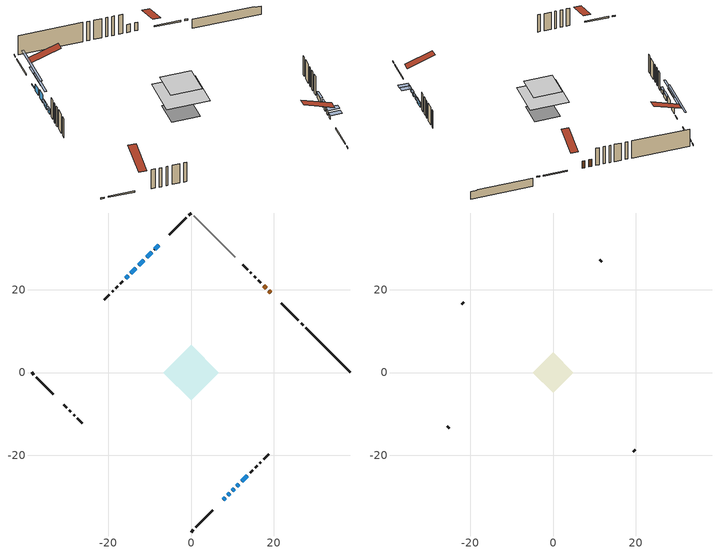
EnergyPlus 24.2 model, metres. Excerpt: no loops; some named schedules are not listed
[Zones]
conditioned space
 floor othersidecoefficients (Floor1 construction): -1.8,0 0,1.8 1.8,0 0,-1.8 z0.44
 floor adiabatic (AdiabaticFloorConstruction): -6.75,0 0,6.75 6.75,0 0,-6.75 z2.88
 floor foundation (Slab1 construction): -4.41,0 0,4.41 4.41,0 0,-4.41 z-1.85
 wall outside (RimJoist1 construction): 0,-38.55 0.49,-38.06 / -38.55,0 -38.06,-0.49 / 0,38.55 -0.49,38.06 / 27.12,11.43 26.63,11.92 z0.44:0.74
 wall outside (RimJoist2 construction): 1.15,-37.4 5.27,-33.29 / -37.4,-1.15 -33.29,-5.27 / -1.15,37.4 -5.27,33.29 / 25.97,12.58 21.85,16.7 z0.44:0.74
 wall outside (AdiabaticWallConstruction 1): 19.27,19.28 18.81,19.75 / 18.15,20.4 17.58,20.98 z0.44:2.47
 wall outside (AdiabaticWallConstruction): 7.85,-30.7 8.25,-30.31 z0.44:1.33; -7.85,30.7 -8.82,29.73 z0.44:0.69; -9.48,29.08 -10.74,27.82 z0.44:2.12; -11.39,27.16 -12.65,25.9 z0.44:2.47; 8.9,-29.65 9.35,-29.2 / 10.01,-28.55 10.46,-28.1 / 11.11,-27.44 11.56,-26.99 / -13.31,25.25 -14.56,23.99 / -15.22,23.34 -15.83,22.72 / 12.22,-26.34 13.66,-24.9 z0.44:1.61
 wall outside (Wall1 construction): 14.31,-24.24 14.93,-23.63 / -30.7,-7.85 -30.09,-8.47 / -16.49,22.07 -17.1,21.45 / 16.92,21.63 16.31,22.25 z0.44:5.32
 wall outside (Wall2 construction): 15.58,-22.97 15.98,-22.57 / -29.43,-9.12 -29.03,-9.52 / -17.76,20.8 -18.16,20.4 / 15.65,22.91 15.25,23.3 z0.44:5.32
 wall outside (Wall3 construction): 16.64,-21.91 16.91,-21.64 / -28.38,-10.18 -28.1,-10.45 / -18.81,19.74 -19.09,19.47 / 14.59,23.96 14.32,24.24 z0.44:5.32
 wall outside (Wall4 construction): 17.57,-20.98 18.77,-19.78 / -27.44,-11.11 -26.24,-12.31 / -19.74,18.81 -20.95,17.61 / 13.66,24.89 12.46,26.1 z0.44:5.32
 wall foundation (FoundationWall1 construction): 27.78,10.77,-1.85 27.78,10.77,0.44 37.48,1.08,0.44 37.48,1.08,0.21 38.55,0,0.21 38.55,0,-1.85
 wall adiabatic (Wall6 construction): 10.69,27.86 0.66,37.9 z0.44:5.32
 window (WindowConstruction 8): 7.85,-30.7 8.24,-30.31 z0.44:1.33
 window (WindowConstruction 9): -7.85,30.7 -8.82,29.73 z0.44:0.69
 window (WindowConstruction): -9.48,29.07 -10.74,27.82 z0.44:2.12
 window (WindowConstruction 1): -11.39,27.16 -12.65,25.9 z0.44:2.47
 window (WindowConstruction 2): 8.9,-29.65 9.35,-29.2 z0.44:1.61
 window (WindowConstruction 3): 10.01,-28.55 10.46,-28.1 z0.44:1.61
 window (WindowConstruction 4): 11.11,-27.44 11.56,-26.99 z0.44:1.61
 window (WindowConstruction 5): -13.31,25.25 -14.56,23.99 z0.44:1.61
 window (WindowConstruction 6): -15.22,23.33 -15.83,22.72 z0.44:1.61
 window (WindowConstruction 7): 12.22,-26.34 13.66,-24.9 z0.44:1.61
 door (Door): 19.27,19.28 18.81,19.75 z0.44:2.47
 door (Door 1): 18.15,20.4 17.58,20.98 z0.44:2.47
 ceiling adiabatic (AdiabaticFloorConstruction): 0,-6.75 6.75,0 0,6.75 -6.75,0 z2.88
attic - vented
 floor to conditioned space (Floor2 construction Reversed): -4.94,0 0,4.94 4.94,0 0,-4.94 z5.32
 wall outside (Wall5 construction): 19.43,-19.12 19.89,-18.67 / -25.58,-12.97 -25.13,-13.42 / -21.6,16.95 -22.06,16.5 / 11.8,26.75 11.35,27.21 z0.44:5.32
 roof outside (Roof1 construction): 7.19,-31.36,5.32 2.38,-26.55,7.59 1.11,-27.81,7.59 5.93,-32.63,5.32; -31.36,-7.19,5.32 -26.55,-2.38,7.59 -27.81,-1.11,7.59 -32.63,-5.93,5.32; -7.19,31.36,5.32 -2.38,26.55,7.59 -1.11,27.81,7.59 -5.93,32.63,5.32; 19.93,18.62,5.32 15.11,13.81,7.59 16.38,12.54,7.59 21.2,17.36,5.32
shading: 8.44,-30.11 7.65,-30.9 9.47,-32.72 10.26,-31.93 z1.61; -12.41,26.14 -4.26,34.3 -4.55,34.59 -12.71,26.43 z5.77; -12.6,25.95 -7.61,30.94 -7.9,31.23 -12.89,26.24 z4.76; -14.52,24.04 -9.53,29.03 -9.82,29.32 -14.81,24.33 z5.11; 9.55,-29 8.7,-29.85 10.52,-31.67 11.37,-30.82 z1.89; 10.6,-27.96 9.86,-28.69 10.16,-28.98 10.89,-28.25 z1.81; 11.7,-26.85 10.97,-27.58 11.26,-27.87 11.99,-27.14 z1.81; -14.7,23.85 -13.16,25.39 -13.45,25.68 -15,24.14 z1.81; -15.97,22.58 -15.08,23.48 -15.37,23.77 -16.26,22.87 z1.81; 13.8,-24.76 12.08,-26.48 12.37,-26.77 14.09,-25.05 z1.81
[Building]
Building 1: Terrain=Suburbs
[Site:Location]
Toronto City Centre_ON: Latitude {deg}=43.63; Longitude {deg}=-79.39; Time Zone {hr}=-5; Elevation {m}=77; Keep Site Location Information=Yes
[Site:GroundTemperature:Shallow]
5.01852, 3.26908, 3.12898, 3.95918, 7.29196, 10.6092, 13.4851, 15.3069, 15.4617, 13.9799, 11.1774, 7.9619
[Site:WaterMainsTemperature]
Calculation Method=Schedule; Temperature Schedule=mains temperature schedule
[Material] Roughness=Rough; Thermal Absorptance=0.9
Name | Thickness {m} | Conductivity {W/m-K} | Density {kg/m3} | Specific Heat {J/kg-K} | Solar Absorptance | Visible Absorptance
asphalt or fiberglass shingles | 0.00635 | 0.162714 | 1121.4 | 1465.45 | 0.4 | 0.4
ceiling loosefill ins | 0.169333 | 0.0480833 | 16.02 | 1046.75 | 0.7 | 0.7
ceiling stud and cavity | 0.1397 | 0.0910875 | 65.682 | 1177.47 | 0.7 | 0.7
concrete 4.0 in. | 0.1016 | 1.803125 | 2242.8 | 837.4 | 0.7 | 0.7
concrete 8.0 in. | 0.2032 | 1.803125 | 2242.8 | 837.4 | 0.7 | 0.7
door material | 0.04445 | 0.053851 | 512.64 | 1214.23 | 0.7 | 0.7
exterior vertical ins | 0.00196271 | 0.029427 | 32.04 | 1214.23 | 0.7 | 0.7
floor covering | 0.0127 | 0.0433444 | 54.468 | 1339.84 | 0.6 | 0.6
floor rigid ins; rim joist rigid ins; wall rigid ins | 0.051816 | 0.029427 | 32.04 | 1214.23 | 0.7 | 0.7
floor rigid ins 1; wall rigid ins 2 | 0.512978 | 0.029427 | 32.04 | 1214.23 | 0.7 | 0.7
floor stud and cavity | 0.1397 | 0.09796 | 92.3553 | 1139.71 | 0.7 | 0.7
floor stud and cavity 1 | 0.1397 | 1.75129 | 37.0049 | 1207.88 | 0.7 | 0.7
furniture material conditioned space 1 | 0.1524 | 0.115458 | 640.8 | 1214.23 | 0.6 | 0.6
gypsum board | 0.0127 | 0.160291 | 801 | 837.4 | 0.6 | 0.6
gypsum board 1 | 0.0127 | 0.160291 | 801 | 837.4 | 0.7 | 0.7
osb sheathing 0.5 in. | 0.0127 | 0.115458 | 512.64 | 1214.23 | 0.7 | 0.7
osb sheathing 0.75 in. | 0.01905 | 0.115458 | 512.64 | 1214.23 | 0.7 | 0.7
osb sheathing 2.0 in. | 0.0508 | 0.115458 | 512.64 | 1214.23 | 0.7 | 0.7
rim joist stud and cavity | 0.0508 | 0.0468664 | 125.044 | 1163.47 | 0.6 | 0.6
rim joist stud and cavity 1 | 0.0508 | 0.035417 | 125.044 | 1163.47 | 0.6 | 0.6
wall rigid ins 1 | 0.051816 | 0.029427 | 32.04 | 1214.23 | 0.4 | 0.4
wall stud and cavity | 0.1397 | 0.186681 | 139.0536 | 1170.24 | 0.7 | 0.7
wall stud and cavity 1 | 0.1397 | 0.483795 | 139.0536 | 1170.24 | 0.7 | 0.7
wall stud and cavity 2 | 0.1397 | 0.721317 | 139.0536 | 1170.24 | 0.7 | 0.7
wall stud and cavity 3 | 0.1397 | 0.175529 | 139.0536 | 1170.24 | 0.7 | 0.7
wall stud and cavity 4 | 0.0889 | 6.1454 | 50.32683 | 1063.81 | 0.6 | 0.6
wall stud and cavity 5 | 0.1397 | 0.145698 | 139.0536 | 1170.24 | 0.7 | 0.7
wall stud and cavity 6 | 0.0889 | 0.380278 | 52.3479 | 1209.89 | 0.7 | 0.7
wall stud and cavity 7 | 0.0889 | 0.391764 | 83.0341 | 1211.67 | 0.7 | 0.7
wood siding | 0.0254 | 0.102417 | 544.68 | 1172.36 | 0.4 | 0.4
wood siding 1 | 0.00254 | 0.102417 | 544.68 | 1172.36 | 0.4 | 0.4
wood siding 2; wood siding 3; wood siding 4 | 0.0254 | 0.102417 | 544.68 | 1172.36 | 0.7 | 0.7
[WindowMaterial:SimpleGlazingSystem]
Name | U-Factor {W/m2-K} | Solar Heat Gain Coefficient
WindowMaterial | 2.941204 | 0.62
WindowMaterial 1 | 2.97754 | 0.59
WindowMaterial 2 | 2.98322 | 0.53
WindowMaterial 3 | 2.96562 | 0.62
WindowMaterial 4 | 2.95597 | 0.6
WindowMaterial 5 | 3.00253 | 0.53
WindowMaterial 6 | 2.91679 | 0.63
WindowMaterial 7 | 2.98776 | 0.6
WindowMaterial 8 | 3.05817 | 0.26
[Construction]
AdiabaticFloorConstruction: floor stud and cavity 1, floor rigid ins 1, osb sheathing 0.75 in., floor covering
AdiabaticWallConstruction: wood siding 3, wall rigid ins 2, wall stud and cavity 6, gypsum board
AdiabaticWallConstruction 1: wood siding 4, wall rigid ins 2, wall stud and cavity 6, gypsum board
Door; Door 1: door material
Floor1 construction: floor stud and cavity, floor rigid ins, osb sheathing 0.75 in., floor covering
Floor2 construction Reversed: gypsum board, ceiling stud and cavity, ceiling loosefill ins
FoundationWall1 construction: concrete 8.0 in., gypsum board 1
furniture construction conditioned space 1: furniture material conditioned space 1
PartitionWallConstruction: gypsum board, wall stud and cavity 7, gypsum board
RimJoist1 construction: wood siding 2, rim joist rigid ins, osb sheathing 2.0 in., rim joist stud and cavity
RimJoist2 construction: wood siding 2, rim joist rigid ins, osb sheathing 2.0 in., rim joist stud and cavity 1
Roof1 construction: asphalt or fiberglass shingles
Slab1 construction: concrete 4.0 in.
Wall1 construction: wood siding, wall rigid ins, osb sheathing 0.5 in., wall stud and cavity, gypsum board
Wall2 construction: wood siding, wall rigid ins, osb sheathing 0.5 in., wall stud and cavity 1, gypsum board
Wall3 construction: wood siding, wall rigid ins, osb sheathing 0.5 in., wall stud and cavity 2, gypsum board
Wall4 construction: wood siding, wall rigid ins, osb sheathing 0.5 in., wall stud and cavity 3, gypsum board
Wall5 construction: wood siding 1, wall stud and cavity 4
Wall6 construction: wall rigid ins 1, osb sheathing 0.5 in., wall stud and cavity 5, gypsum board
WindowConstruction: WindowMaterial
WindowConstruction 1: WindowMaterial 1
WindowConstruction 2; WindowConstruction 3: WindowMaterial 2
WindowConstruction 4: WindowMaterial 3
WindowConstruction 5: WindowMaterial 4
WindowConstruction 6: WindowMaterial 5
WindowConstruction 7: WindowMaterial 6
WindowConstruction 8: WindowMaterial 7
WindowConstruction 9: WindowMaterial 8
[Zone] Multiplier=1; Part of Total Floor Area=Yes
Name | Volume {m3}
attic - vented | 18.0058
conditioned space | 329.9
[Space]
Name | Zone | Volume {m3}
attic - vented 1 | attic - vented | 18.0058
conditioned space 1 | conditioned space | 329.9
[ZoneInfiltration:EffectiveLeakageArea]
infil attic - vented 1: Zone or Space=attic - vented 1; Schedule=Always On Discrete; Effective Air Leakage Area {cm2}=2057.68; Stack Coefficient=0.000496952; Wind Coefficient=1.50618e-05
[ZoneMixing]
whole house fan mix: Zone or Space=attic - vented; Schedule=Always On Continuous; Design Flow Rate Calculation Method=Flow/Zone; Design Flow Rate {m3/s}=0; Source Zone or Space=conditioned space
[SurfaceProperty:OtherSideCoefficients]
other non-freezing space: Combined Convective/Radiative Film Coefficient {W/m2-K}=8.35; Constant Temperature Coefficient=1; External Dry-Bulb Temperature Coefficient=0; Ground Temperature Coefficient=0; Wind Speed Coefficient=0; Zone Air Temperature Coefficient=0; Constant Temperature Schedule=other non-freezing space; Previous Other Side Temperature Coefficient=0
[SurfaceProperty:ExposedFoundationPerimeter]
Slab1: Exposed Perimeter Calculation Method=TotalExposedPerimeter; Total Exposed Perimeter {m}=15.237
[InternalMass] Zone or ZoneList=conditioned space; Space or SpaceList=conditioned space 1
Name | Construction | Surface Area {m2}
furniture mass conditioned space 1 | furniture construction conditioned space 1 | 54.6082
partition wall mass | PartitionWallConstruction | 136.521
[Lights]
interior lighting: Zone or ZoneList or Space or SpaceList=conditioned space 1; Schedule=interior lighting schedule; Design Level Calculation Method=LightingLevel; Lighting Level {W}=343.2; Return Air Fraction=0; Fraction Radiant=0.6; Fraction Visible=0.2; Fraction Replaceable=1
[People]
occupants: Zone or ZoneList or Space or SpaceList=conditioned space 1; Number of People Schedule=occupants schedule; Number of People Calculation Method=People; Number of People=3; Fraction Radiant=0.314171; Sensible Heat Fraction=0.56303; Activity Level Schedule=occupants activity schedule; Carbon Dioxide Generation Rate {m3/s-W}=0; Enable ASHRAE 55 Comfort Warnings=No; Mean Radiant Temperature Calculation Type=EnclosureAveraged
[ElectricEquipment] Zone or ZoneList or Space or SpaceList=conditioned space 1; Design Level Calculation Method=EquipmentLevel
Name | Schedule | Design Level {W} | Fraction Latent | Fraction Radiant | Fraction Lost
clothes dryer | clothes dryer schedule | 140.772 | 0.015 | 0.081 | 0.85
clothes washer | clothes washer schedule | 32.1985 | 0.03 | 0.162 | 0.7
cooking range | cooking range schedule | 208.969 | 0.08 | 0.432 | 0.2
dishwasher | dishwasher schedule | 66.8632 | 0.3 | 0.18 | 0.4
fridge | fridge schedule | 72.9452 | 0 | 0.6 | 0
mech vent bath fan 0 | mech vent bath fan 0 schedule | 43 | 0 | 0 | 1
mech vent bath fan 1 | mech vent bath fan 1 schedule | 43 | 0 | 0 | 1
mech vent house fan | mech vent house fan schedule | 0 | 0 | 0 | 1
mech vent house fan cfis | mech vent house fan cfis schedule | 0 | 0 | 0 | 0
mech vent range fan 0 | mech vent range fan 0 schedule | 43 | 0 | 0 | 1
misc plug loads | misc plug loads schedule | 494.7 | 0.045 | 0.513 | 0.1
whole house fan | Always On Discrete | 0 | 0 | 0 | 1
[OtherEquipment] Zone or ZoneList or Space or SpaceList=conditioned space 1; Design Level Calculation Method=EquipmentLevel
Name | Fuel Type | Schedule | Design Level {W} | Fraction Latent | Fraction Radiant | Fraction Lost
clothes dryer 1 | Electricity | clothes dryer schedule | 0 | 0.015 | 0.081 | 0.85
cooking range 1 | Electricity | cooking range schedule | 0 | 0.08 | 0.432 | 0.2
general water use latent | None | general water use schedule | 59.3978 | 1 | 0 | 0
general water use sensible | None | general water use schedule | -58.539 | 0 | 0.6 | 0
mech vent house fan latent load | None | Always On Discrete | 0 | 1 | 0 | 0
mech vent house fan sensible load | None | Always On Discrete | 0 | 0 | 0 | 0
water heater energy adjustment1 | NaturalGas | Always On Discrete | 0.01 | 0 | 0 | 1
[ZoneInfiltration:DesignFlowRate] Zone or ZoneList or Space or SpaceList=conditioned space 1; Schedule=Always On Discrete; Design Flow Rate Calculation Method=Flow/Zone; Design Flow Rate {m3/s}=0
infil flow; natural vent flow; whole house fan flow
[Foundation:Kiva]
Foundation Kiva 1: Initial Indoor Air Temperature {C}=18; Wall Height Above Grade {m}=0.439979; Wall Depth Below Slab {m}=0.2032; Custom Block Material Name 1=exterior vertical ins; Custom Block Depth 1 {m}=2.28999; Custom Block X Position 1 {m}=0.2159; Custom Block Z Position 1 {m}=0
[Foundation:Kiva:Settings]
Soil Conductivity {W/m-K}=0.849921; Soil Density {kg/m3}=1842.3; Soil Specific Heat {J/kg-K}=418.7; Ground Solar Absorptivity=0.9; Ground Thermal Absorptivity=0.9; Ground Surface Roughness {m}=0.03; Far-Field Width {m}=40; Deep-Ground Boundary Condition=ZeroFlux; Deep-Ground Depth {m}=40; Minimum Cell Dimension {m}=0.2; Maximum Cell Growth Coefficient=3; Simulation Timestep=Timestep
[Exterior:Lights]
exterior lighting: Schedule=exterior lighting schedule; Design Level {W}=75.6
[Schedule:Constant]
Name | Hourly Value
Always On Continuous; mech vent house fan schedule; mech vent house fan cfis schedule; Always On Discrete | 1
other non-freezing space; fridge schedule | 0
occupants activity schedule | 117.228
[Schedule:Week:Daily]
interior lighting schedule Week Rule - Jan1-Jan27: interior lighting schedule day, interior lighting schedule day, interior lighting schedule day, interior lighting schedule day, interior lighting schedule day, interior lighting schedule day, interior lighting schedule day, interior lighting schedule default day, interior lighting schedule default day, interior lighting schedule default day, interior lighting schedule default day, interior lighting schedule default day
interior lighting schedule Week Rule - Jan28-Feb3: interior lighting schedule day, interior lighting schedule day, interior lighting schedule day, interior lighting schedule day, interior lighting schedule day 1, interior lighting schedule day 1, interior lighting schedule day 1, interior lighting schedule default day, interior lighting schedule default day, interior lighting schedule default day, interior lighting schedule default day, interior lighting schedule default day
interior lighting schedule Week Rule - Feb4-Feb24: interior lighting schedule day 1, interior lighting schedule day 1, interior lighting schedule day 1, interior lighting schedule day 1, interior lighting schedule day 1, interior lighting schedule day 1, interior lighting schedule day 1, interior lighting schedule default day, interior lighting schedule default day, interior lighting schedule default day, interior lighting schedule default day, interior lighting schedule default day
interior lighting schedule Week Rule - Feb25-Mar3: interior lighting schedule day 1, interior lighting schedule day 1, interior lighting schedule day 1, interior lighting schedule day 1, interior lighting schedule day 2, interior lighting schedule day 2, interior lighting schedule day 2, interior lighting schedule default day, interior lighting schedule default day, interior lighting schedule default day, interior lighting schedule default day, interior lighting schedule default day
interior lighting schedule Week Rule - Mar4-Mar31: interior lighting schedule day 2, interior lighting schedule day 2, interior lighting schedule day 2, interior lighting schedule day 2, interior lighting schedule day 2, interior lighting schedule day 2, interior lighting schedule day 2, interior lighting schedule default day, interior lighting schedule default day, interior lighting schedule default day, interior lighting schedule default day, interior lighting schedule default day
interior lighting schedule Week Rule - Apr1-Apr28: interior lighting schedule day 3, interior lighting schedule day 3, interior lighting schedule day 3, interior lighting schedule day 3, interior lighting schedule day 3, interior lighting schedule day 3, interior lighting schedule day 3, interior lighting schedule default day, interior lighting schedule default day, interior lighting schedule default day, interior lighting schedule default day, interior lighting schedule default day
interior lighting schedule Week Rule - Apr29-May5: interior lighting schedule day 3, interior lighting schedule day 3, interior lighting schedule day 4, interior lighting schedule day 4, interior lighting schedule day 4, interior lighting schedule day 4, interior lighting schedule day 4, interior lighting schedule default day, interior lighting schedule default day, interior lighting schedule default day, interior lighting schedule default day, interior lighting schedule default day
interior lighting schedule Week Rule - May6-May26: interior lighting schedule day 4, interior lighting schedule day 4, interior lighting schedule day 4, interior lighting schedule day 4, interior lighting schedule day 4, interior lighting schedule day 4, interior lighting schedule day 4, interior lighting schedule default day, interior lighting schedule default day, interior lighting schedule default day, interior lighting schedule default day, interior lighting schedule default day
interior lighting schedule Week Rule - May27-Jun2: interior lighting schedule day 4, interior lighting schedule day 4, interior lighting schedule day 4, interior lighting schedule day 4, interior lighting schedule day 4, interior lighting schedule day 5, interior lighting schedule day 5, interior lighting schedule default day, interior lighting schedule default day, interior lighting schedule default day, interior lighting schedule default day, interior lighting schedule default day
interior lighting schedule Week Rule - Jun3-Jun30: interior lighting schedule day 5, interior lighting schedule day 5, interior lighting schedule day 5, interior lighting schedule day 5, interior lighting schedule day 5, interior lighting schedule day 5, interior lighting schedule day 5, interior lighting schedule default day, interior lighting schedule default day, interior lighting schedule default day, interior lighting schedule default day, interior lighting schedule default day
interior lighting schedule Week Rule - Jul1-Jul28: interior lighting schedule day 6, interior lighting schedule day 6, interior lighting schedule day 6, interior lighting schedule day 6, interior lighting schedule day 6, interior lighting schedule day 6, interior lighting schedule day 6, interior lighting schedule default day, interior lighting schedule default day, interior lighting schedule default day, interior lighting schedule default day, interior lighting schedule default day
interior lighting schedule Week Rule - Jul29-Aug4: interior lighting schedule day 6, interior lighting schedule day 6, interior lighting schedule day 6, interior lighting schedule day 7, interior lighting schedule day 7, interior lighting schedule day 7, interior lighting schedule day 7, interior lighting schedule default day, interior lighting schedule default day, interior lighting schedule default day, interior lighting schedule default day, interior lighting schedule default day
interior lighting schedule Week Rule - Aug5-Aug25: interior lighting schedule day 7, interior lighting schedule day 7, interior lighting schedule day 7, interior lighting schedule day 7, interior lighting schedule day 7, interior lighting schedule day 7, interior lighting schedule day 7, interior lighting schedule default day, interior lighting schedule default day, interior lighting schedule default day, interior lighting schedule default day, interior lighting schedule default day
interior lighting schedule Week Rule - Aug26-Sep1: interior lighting schedule day 7, interior lighting schedule day 7, interior lighting schedule day 7, interior lighting schedule day 7, interior lighting schedule day 7, interior lighting schedule day 7, interior lighting schedule day 8, interior lighting schedule default day, interior lighting schedule default day, interior lighting schedule default day, interior lighting schedule default day, interior lighting schedule default day
interior lighting schedule Week Rule - Sep2-Sep29: interior lighting schedule day 8, interior lighting schedule day 8, interior lighting schedule day 8, interior lighting schedule day 8, interior lighting schedule day 8, interior lighting schedule day 8, interior lighting schedule day 8, interior lighting schedule default day, interior lighting schedule default day, interior lighting schedule default day, interior lighting schedule default day, interior lighting schedule default day
interior lighting schedule Week Rule - Sep30-Oct6: interior lighting schedule day 8, interior lighting schedule day 9, interior lighting schedule day 9, interior lighting schedule day 9, interior lighting schedule day 9, interior lighting schedule day 9, interior lighting schedule day 9, interior lighting schedule default day, interior lighting schedule default day, interior lighting schedule default day, interior lighting schedule default day, interior lighting schedule default day
interior lighting schedule Week Rule - Oct7-Oct27: interior lighting schedule day 9, interior lighting schedule day 9, interior lighting schedule day 9, interior lighting schedule day 9, interior lighting schedule day 9, interior lighting schedule day 9, interior lighting schedule day 9, interior lighting schedule default day, interior lighting schedule default day, interior lighting schedule default day, interior lighting schedule default day, interior lighting schedule default day
interior lighting schedule Week Rule - Oct28-Nov3: interior lighting schedule day 9, interior lighting schedule day 9, interior lighting schedule day 9, interior lighting schedule day 9, interior lighting schedule day 10, interior lighting schedule day 10, interior lighting schedule day 10, interior lighting schedule default day, interior lighting schedule default day, interior lighting schedule default day, interior lighting schedule default day, interior lighting schedule default day
interior lighting schedule Week Rule - Nov4-Nov24: interior lighting schedule day 10, interior lighting schedule day 10, interior lighting schedule day 10, interior lighting schedule day 10, interior lighting schedule day 10, interior lighting schedule day 10, interior lighting schedule day 10, interior lighting schedule default day, interior lighting schedule default day, interior lighting schedule default day, interior lighting schedule default day, interior lighting schedule default day
interior lighting schedule Week Rule - Nov25-Dec1: interior lighting schedule day 10, interior lighting schedule day 10, interior lighting schedule day 10, interior lighting schedule day 10, interior lighting schedule day 10, interior lighting schedule day 10, interior lighting schedule day 11, interior lighting schedule default day, interior lighting schedule default day, interior lighting schedule default day, interior lighting schedule default day, interior lighting schedule default day
interior lighting schedule Week Rule - Dec2-Dec31: interior lighting schedule day 11, interior lighting schedule day 11, interior lighting schedule day 11, interior lighting schedule day 11, interior lighting schedule day 11, interior lighting schedule day 11, interior lighting schedule day 11, interior lighting schedule default day, interior lighting schedule default day, interior lighting schedule default day, interior lighting schedule default day, interior lighting schedule default day
occupants schedule Week Rule - Jan1-Dec31: occupants schedule day, occupants schedule day, occupants schedule day, occupants schedule day, occupants schedule day, occupants schedule day, occupants schedule day, occupants schedule default day, occupants schedule default day, occupants schedule default day, occupants schedule default day, occupants schedule default day
clothes dryer schedule Week Rule - Jan1-Dec31: clothes dryer schedule day, clothes dryer schedule day, clothes dryer schedule day, clothes dryer schedule day, clothes dryer schedule day, clothes dryer schedule day, clothes dryer schedule day, clothes dryer schedule default day, clothes dryer schedule default day, clothes dryer schedule default day, clothes dryer schedule default day, clothes dryer schedule default day
clothes washer schedule Week Rule - Jan1-Dec31: clothes washer schedule day, clothes washer schedule day, clothes washer schedule day, clothes washer schedule day, clothes washer schedule day, clothes washer schedule day, clothes washer schedule day, clothes washer schedule default day, clothes washer schedule default day, clothes washer schedule default day, clothes washer schedule default day, clothes washer schedule default day
cooking range schedule Week Rule - Jan1-Dec31: cooking range schedule day, cooking range schedule day, cooking range schedule day, cooking range schedule day, cooking range schedule day, cooking range schedule day, cooking range schedule day, cooking range schedule default day, cooking range schedule default day, cooking range schedule default day, cooking range schedule default day, cooking range schedule default day
dishwasher schedule Week Rule - Jan1-Dec31: dishwasher schedule day, dishwasher schedule day, dishwasher schedule day, dishwasher schedule day, dishwasher schedule day, dishwasher schedule day, dishwasher schedule day, dishwasher schedule default day, dishwasher schedule default day, dishwasher schedule default day, dishwasher schedule default day, dishwasher schedule default day
mech vent bath fan 0 schedule Week Rule - Jan1-Dec31: mech vent bath fan 0 schedule day, mech vent bath fan 0 schedule day, mech vent bath fan 0 schedule day, mech vent bath fan 0 schedule day, mech vent bath fan 0 schedule day, mech vent bath fan 0 schedule day, mech vent bath fan 0 schedule day, mech vent bath fan 0 schedule default day, mech vent bath fan 0 schedule default day, mech vent bath fan 0 schedule default day, mech vent bath fan 0 schedule default day, mech vent bath fan 0 schedule default day
mech vent bath fan 1 schedule Week Rule - Jan1-Dec31: mech vent bath fan 1 schedule day, mech vent bath fan 1 schedule day, mech vent bath fan 1 schedule day, mech vent bath fan 1 schedule day, mech vent bath fan 1 schedule day, mech vent bath fan 1 schedule day, mech vent bath fan 1 schedule day, mech vent bath fan 1 schedule default day, mech vent bath fan 1 schedule default day, mech vent bath fan 1 schedule default day, mech vent bath fan 1 schedule default day, mech vent bath fan 1 schedule default day
mech vent range fan 0 schedule Week Rule - Jan1-Dec31: mech vent range fan 0 schedule day, mech vent range fan 0 schedule day, mech vent range fan 0 schedule day, mech vent range fan 0 schedule day, mech vent range fan 0 schedule day, mech vent range fan 0 schedule day, mech vent range fan 0 schedule day, mech vent range fan 0 schedule default day, mech vent range fan 0 schedule default day, mech vent range fan 0 schedule default day, mech vent range fan 0 schedule default day, mech vent range fan 0 schedule default day
misc plug loads schedule Week Rule - Jan1-Dec31: misc plug loads schedule day, misc plug loads schedule day, misc plug loads schedule day, misc plug loads schedule day, misc plug loads schedule day, misc plug loads schedule day, misc plug loads schedule day, misc plug loads schedule default day, misc plug loads schedule default day, misc plug loads schedule default day, misc plug loads schedule default day, misc plug loads schedule default day
general water use schedule Week Rule - Jan1-Dec31: general water use schedule day, general water use schedule day, general water use schedule day, general water use schedule day, general water use schedule day, general water use schedule day, general water use schedule day, general water use schedule default day, general water use schedule default day, general water use schedule default day, general water use schedule default day, general water use schedule default day
exterior lighting schedule Week Rule - Jan1-Jan27: exterior lighting schedule day, exterior lighting schedule day, exterior lighting schedule day, exterior lighting schedule day, exterior lighting schedule day, exterior lighting schedule day, exterior lighting schedule day, exterior lighting schedule default day, exterior lighting schedule default day, exterior lighting schedule default day, exterior lighting schedule default day, exterior lighting schedule default day
exterior lighting schedule Week Rule - Jan28-Feb3: exterior lighting schedule day, exterior lighting schedule day, exterior lighting schedule day, exterior lighting schedule day, exterior lighting schedule day 1, exterior lighting schedule day 1, exterior lighting schedule day 1, exterior lighting schedule default day, exterior lighting schedule default day, exterior lighting schedule default day, exterior lighting schedule default day, exterior lighting schedule default day
exterior lighting schedule Week Rule - Feb4-Feb24: exterior lighting schedule day 1, exterior lighting schedule day 1, exterior lighting schedule day 1, exterior lighting schedule day 1, exterior lighting schedule day 1, exterior lighting schedule day 1, exterior lighting schedule day 1, exterior lighting schedule default day, exterior lighting schedule default day, exterior lighting schedule default day, exterior lighting schedule default day, exterior lighting schedule default day
exterior lighting schedule Week Rule - Feb25-Mar3: exterior lighting schedule day 1, exterior lighting schedule day 1, exterior lighting schedule day 1, exterior lighting schedule day 1, exterior lighting schedule day 2, exterior lighting schedule day 2, exterior lighting schedule day 2, exterior lighting schedule default day, exterior lighting schedule default day, exterior lighting schedule default day, exterior lighting schedule default day, exterior lighting schedule default day
exterior lighting schedule Week Rule - Mar4-Mar31: exterior lighting schedule day 2, exterior lighting schedule day 2, exterior lighting schedule day 2, exterior lighting schedule day 2, exterior lighting schedule day 2, exterior lighting schedule day 2, exterior lighting schedule day 2, exterior lighting schedule default day, exterior lighting schedule default day, exterior lighting schedule default day, exterior lighting schedule default day, exterior lighting schedule default day
exterior lighting schedule Week Rule - Apr1-Apr28: exterior lighting schedule day 3, exterior lighting schedule day 3, exterior lighting schedule day 3, exterior lighting schedule day 3, exterior lighting schedule day 3, exterior lighting schedule day 3, exterior lighting schedule day 3, exterior lighting schedule default day, exterior lighting schedule default day, exterior lighting schedule default day, exterior lighting schedule default day, exterior lighting schedule default day
exterior lighting schedule Week Rule - Apr29-May5: exterior lighting schedule day 3, exterior lighting schedule day 3, exterior lighting schedule day 4, exterior lighting schedule day 4, exterior lighting schedule day 4, exterior lighting schedule day 4, exterior lighting schedule day 4, exterior lighting schedule default day, exterior lighting schedule default day, exterior lighting schedule default day, exterior lighting schedule default day, exterior lighting schedule default day
exterior lighting schedule Week Rule - May6-May26: exterior lighting schedule day 4, exterior lighting schedule day 4, exterior lighting schedule day 4, exterior lighting schedule day 4, exterior lighting schedule day 4, exterior lighting schedule day 4, exterior lighting schedule day 4, exterior lighting schedule default day, exterior lighting schedule default day, exterior lighting schedule default day, exterior lighting schedule default day, exterior lighting schedule default day
exterior lighting schedule Week Rule - May27-Jun2: exterior lighting schedule day 4, exterior lighting schedule day 4, exterior lighting schedule day 4, exterior lighting schedule day 4, exterior lighting schedule day 4, exterior lighting schedule day 5, exterior lighting schedule day 5, exterior lighting schedule default day, exterior lighting schedule default day, exterior lighting schedule default day, exterior lighting schedule default day, exterior lighting schedule default day
exterior lighting schedule Week Rule - Jun3-Jun30: exterior lighting schedule day 5, exterior lighting schedule day 5, exterior lighting schedule day 5, exterior lighting schedule day 5, exterior lighting schedule day 5, exterior lighting schedule day 5, exterior lighting schedule day 5, exterior lighting schedule default day, exterior lighting schedule default day, exterior lighting schedule default day, exterior lighting schedule default day, exterior lighting schedule default day
exterior lighting schedule Week Rule - Jul1-Jul28: exterior lighting schedule day 6, exterior lighting schedule day 6, exterior lighting schedule day 6, exterior lighting schedule day 6, exterior lighting schedule day 6, exterior lighting schedule day 6, exterior lighting schedule day 6, exterior lighting schedule default day, exterior lighting schedule default day, exterior lighting schedule default day, exterior lighting schedule default day, exterior lighting schedule default day
exterior lighting schedule Week Rule - Jul29-Aug4: exterior lighting schedule day 6, exterior lighting schedule day 6, exterior lighting schedule day 6, exterior lighting schedule day 7, exterior lighting schedule day 7, exterior lighting schedule day 7, exterior lighting schedule day 7, exterior lighting schedule default day, exterior lighting schedule default day, exterior lighting schedule default day, exterior lighting schedule default day, exterior lighting schedule default day
[Schedule:Year]
interior lighting schedule: interior lighting schedule Week Rule - Jan1-Jan27, 1, 1, 1, 27, interior lighting schedule Week Rule - Jan28-Feb3, 1, 28, 2, 3, interior lighting schedule Week Rule - Feb4-Feb24, 2, 4, 2, 24, interior lighting schedule Week Rule - Feb25-Mar3, 2, 25, 3, 3, interior lighting schedule Week Rule - Mar4-Mar31, 3, 4, 3, 31, interior lighting schedule Week Rule - Apr1-Apr28, 4, 1, 4, 28, interior lighting schedule Week Rule - Apr29-May5, 4, 29, 5, 5, interior lighting schedule Week Rule - May6-May26, 5, 6, 5, 26, interior lighting schedule Week Rule - May27-Jun2, 5, 27, 6, 2, interior lighting schedule Week Rule - Jun3-Jun30, 6, 3, 6, 30, interior lighting schedule Week Rule - Jul1-Jul28, 7, 1, 7, 28, interior lighting schedule Week Rule - Jul29-Aug4, 7, 29, 8, 4, interior lighting schedule Week Rule - Aug5-Aug25, 8, 5, 8, 25, interior lighting schedule Week Rule - Aug26-Sep1, 8, 26, 9, 1, interior lighting schedule Week Rule - Sep2-Sep29, 9, 2, 9, 29, interior lighting schedule Week Rule - Sep30-Oct6, 9, 30, 10, 6, interior lighting schedule Week Rule - Oct7-Oct27, 10, 7, 10, 27, interior lighting schedule Week Rule - Oct28-Nov3, 10, 28, 11, 3, interior lighting schedule Week Rule - Nov4-Nov24, 11, 4, 11, 24, interior lighting schedule Week Rule - Nov25-Dec1, 11, 25, 12, 1, interior lighting schedule Week Rule - Dec2-Dec31, 12, 2, 12, 31
occupants schedule: occupants schedule Week Rule - Jan1-Dec31, 1, 1, 12, 31
clothes dryer schedule: clothes dryer schedule Week Rule - Jan1-Dec31, 1, 1, 12, 31
clothes washer schedule: clothes washer schedule Week Rule - Jan1-Dec31, 1, 1, 12, 31
cooking range schedule: cooking range schedule Week Rule - Jan1-Dec31, 1, 1, 12, 31
dishwasher schedule: dishwasher schedule Week Rule - Jan1-Dec31, 1, 1, 12, 31
mech vent bath fan 0 schedule: mech vent bath fan 0 schedule Week Rule - Jan1-Dec31, 1, 1, 12, 31
mech vent bath fan 1 schedule: mech vent bath fan 1 schedule Week Rule - Jan1-Dec31, 1, 1, 12, 31
mech vent range fan 0 schedule: mech vent range fan 0 schedule Week Rule - Jan1-Dec31, 1, 1, 12, 31
misc plug loads schedule: misc plug loads schedule Week Rule - Jan1-Dec31, 1, 1, 12, 31
general water use schedule: general water use schedule Week Rule - Jan1-Dec31, 1, 1, 12, 31
exterior lighting schedule: exterior lighting schedule Week Rule - Jan1-Jan27, 1, 1, 1, 27, exterior lighting schedule Week Rule - Jan28-Feb3, 1, 28, 2, 3, exterior lighting schedule Week Rule - Feb4-Feb24, 2, 4, 2, 24, exterior lighting schedule Week Rule - Feb25-Mar3, 2, 25, 3, 3, exterior lighting schedule Week Rule - Mar4-Mar31, 3, 4, 3, 31, exterior lighting schedule Week Rule - Apr1-Apr28, 4, 1, 4, 28, exterior lighting schedule Week Rule - Apr29-May5, 4, 29, 5, 5, exterior lighting schedule Week Rule - May6-May26, 5, 6, 5, 26, exterior lighting schedule Week Rule - May27-Jun2, 5, 27, 6, 2, exterior lighting schedule Week Rule - Jun3-Jun30, 6, 3, 6, 30, exterior lighting schedule Week Rule - Jul1-Jul28, 7, 1, 7, 28, exterior lighting schedule Week Rule - Jul29-Aug4, 7, 29, 8, 4, exterior lighting schedule Week Rule - Aug5-Aug25, 8, 5, 8, 25, exterior lighting schedule Week Rule - Aug26-Sep1, 8, 26, 9, 1, exterior lighting schedule Week Rule - Sep2-Sep29, 9, 2, 9, 29, exterior lighting schedule Week Rule - Sep30-Oct6, 9, 30, 10, 6, exterior lighting schedule Week Rule - Oct7-Oct27, 10, 7, 10, 27, exterior lighting schedule Week Rule - Oct28-Nov3, 10, 28, 11, 3, exterior lighting schedule Week Rule - Nov4-Nov24, 11, 4, 11, 24, exterior lighting schedule Week Rule - Nov25-Dec1, 11, 25, 12, 1, exterior lighting schedule Week Rule - Dec2-Dec31, 12, 2, 12, 31
[Schedule:Compact]
mains temperature schedule: Through: 01/01, For: AllDays, Until: 24:00, 8.80333, Through: 01/02, For: AllDays, Until: 24:00, 8.74333, Through: 01/03, For: AllDays, Until: 24:00, 8.68389, Through: 01/04, For: AllDays, Until: 24:00, 8.62611, Through: 01/05, For: AllDays, Until: 24:00, 8.56944, Through: 01/06, For: AllDays, Until: 24:00, 8.51389, Through: 01/07, For: AllDays, Until: 24:00, 8.45944, Through: 01/08, For: AllDays, Until: 24:00, 8.40611, Through: 01/09, For: AllDays, Until: 24:00, 8.35389, Through: 01/10, For: AllDays, Until: 24:00, 8.30278, Through: 01/11, For: AllDays, Until: 24:00, 8.25333, Through: 01/12, For: AllDays, Until: 24:00, 8.205, Through: 01/13, For: AllDays, Until: 24:00, 8.15778, Through: 01/14, For: AllDays, Until: 24:00, 8.11222, Through: 01/15, For: AllDays, Until: 24:00, 8.06778, Through: 01/16, For: AllDays, Until: 24:00, 8.02444, Through: 01/17, For: AllDays, Until: 24:00, 7.98222, Through: 01/18, For: AllDays, Until: 24:00, 7.94167, Through: 01/19, For: AllDays, Until: 24:00, 7.90222, Through: 01/20, For: AllDays, Until: 24:00, 7.86444, Through: 01/21, For: AllDays, Until: 24:00, 7.82778, Through: 01/22, For: AllDays, Until: 24:00, 7.79278, Through: 01/23, For: AllDays, Until: 24:00, 7.75889, Through: 01/24, For: AllDays, Until: 24:00, 7.72667, Through: 01/25, For: AllDays, Until: 24:00, 7.69556, Through: 01/26, For: AllDays, Until: 24:00, 7.66611, Through: 01/27, For: AllDays, Until: 24:00, 7.63778, Through: 01/28, For: AllDays, Until: 24:00, 7.61111, Through: 01/29, For: AllDays, Until: 24:00, 7.58556, Through: 01/30, For: AllDays, Until: 24:00, 7.56167, Through: 01/31, For: AllDays, Until: 24:00, 7.53944, Through: 02/01, For: AllDays, Until: 24:00, 7.51833, Through: 02/02, For: AllDays, Until: 24:00, 7.49889, Through: 02/03, For: AllDays, Until: 24:00, 7.48111, Through: 02/04, For: AllDays, Until: 24:00, 7.46444, Through: 02/05, For: AllDays, Until: 24:00, 7.44944, Through: 02/06, For: AllDays, Until: 24:00, 7.43556, Through: 02/07, For: AllDays, Until: 24:00, 7.42333, Through: 02/08, For: AllDays, Until: 24:00, 7.41278, Through: 02/09, For: AllDays, Until: 24:00, 7.40389, Through: 02/10, For: AllDays, Until: 24:00, 7.39611, Through: 02/11, For: AllDays, Until: 24:00, 7.39, Through: 02/12, For: AllDays, Until: 24:00, 7.38556, Through: 02/13, For: AllDays, Until: 24:00, 7.38222, Through: 02/14, For: AllDays, Until: 24:00, 7.38056, Through: 02/15, For: AllDays, Until: 24:00, 7.38056, Through: 02/16, For: AllDays, Until: 24:00, 7.38222, Through: 02/17, For: AllDays, Until: 24:00, 7.385, Through: 02/18, For: AllDays, Until: 24:00, 7.38944, Through: 02/19, For: AllDays, Until: 24:00, 7.395, Through: 02/20, For: AllDays, Until: 24:00, 7.40278, Through: 02/21, For: AllDays, Until: 24:00, 7.41167, Through: 02/22, For: AllDays, Until: 24:00, 7.42222, Through: 02/23, For: AllDays, Until: 24:00, 7.43389, Through: 02/24, For: AllDays, Until: 24:00, 7.44722, Through: 02/25, For: AllDays, Until: 24:00, 7.46222, Through: 02/26, For: AllDays, Until: 24:00, 7.47833, Through: 02/27, For: AllDays, Until: 24:00, 7.49611, Through: 02/28, For: AllDays, Until: 24:00, 7.51556, Through: 03/01, For: AllDays, Until: 24:00, 7.53667, Through: 03/02, For: AllDays, Until: 24:00, 7.55889, Through: 03/03, For: AllDays, Until: 24:00, 7.58222, Through: 03/04, For: AllDays, Until: 24:00, 7.60722, Through: 03/05, For: AllDays, Until: 24:00, 7.63389, Through: 03/06, For: AllDays, Until: 24:00, 7.66222, Through: 03/07, For: AllDays, Until: 24:00, 7.69111, Through: 03/08, For: AllDays, Until: 24:00, 7.72222, Through: 03/09, For: AllDays, Until: 24:00, 7.75444, Through: 03/10, For: AllDays, Until: 24:00, 7.78778, Through: 03/11, For: AllDays, Until: 24:00, 7.82278, Through: 03/12, For: AllDays, Until: 24:00, 7.85944, Through: 03/13, For: AllDays, Until: 24:00, 7.89722, Through: 03/14, For: AllDays, Until: 24:00, 7.93611, Through: 03/15, For: AllDays, Until: 24:00, 7.97667, Through: 03/16, For: AllDays, Until: 24:00, 8.01833, Through: 03/17, For: AllDays, Until: 24:00, 8.06167, Through: 03/18, For: AllDays, Until: 24:00, 8.10611, Through: 03/19, For: AllDays, Until: 24:00, 8.15167, Through: 03/20, For: AllDays, Until: 24:00, 8.19833, Through: 03/21, For: AllDays, Until: 24:00, 8.24667, Through: 03/22, For: AllDays, Until: 24:00, 8.29611, Through: 03/23, For: AllDays, Until: 24:00, 8.34667, Through: 03/24, For: AllDays, Until: 24:00, 8.39889, Through: 03/25, For: AllDays, Until: 24:00, 8.45167, Through: 03/26, For: AllDays, Until: 24:00, 8.50611, Through: 03/27, For: AllDays, Until: 24:00, 8.56167, Through: 03/28, For: AllDays, Until: 24:00, 8.61833, Through: 03/29, For: AllDays, Until: 24:00, 8.67611, Through: 03/30, For: AllDays, Until: 24:00, 8.735, Through: 03/31, For: AllDays, Until: 24:00, 8.795, Through: 04/01, For: AllDays, Until: 24:00, 8.85611, Through: 04/02, For: AllDays, Until: 24:00, 8.91833, Through: 04/03, For: AllDays, Until: 24:00, 8.98167, Through: 04/04, For: AllDays, Until: 24:00, 9.04556, Through: 04/05, For: AllDays, Until: 24:00, 9.11111, Through: 04/06, For: AllDays, Until: 24:00, 9.17722, Through: 04/07, For: AllDays, Until: 24:00, 9.24444, Through: 04/08, For: AllDays, Until: 24:00, 9.31222, Through: 04/09, For: AllDays, Until: 24:00, 9.38167, Through: 04/10, For: AllDays, Until: 24:00, 9.45167, Through: 04/11, For: AllDays, Until: 24:00, 9.52222, Through: 04/12, For: AllDays, Until: 24:00, 9.59444, Through: 04/13, For: AllDays, Until: 24:00, 9.66667, Through: 04/14, For: AllDays, Until: 24:00, 9.74, Through: 04/15, For: AllDays, Until: 24:00, 9.81444, Through: 04/16, For: AllDays, Until: 24:00, 9.88944, Through: 04/17, For: AllDays, Until: 24:00, 9.96556, Through: 04/18, For: AllDays, Until: 24:00, 10.0417, Through: 04/19, For: AllDays, Until: 24:00, 10.1189, Through: 04/20, For: AllDays, Until: 24:00, 10.1972, Through: 04/21, For: AllDays, Until: 24:00, 10.2756, Through: 04/22, For: AllDays, Until: 24:00, 10.355, Through: 04/23, For: AllDays, Until: 24:00, 10.435, Through: 04/24, For: AllDays, Until: 24:00, 10.515, Through: 04/25, For: AllDays, Until: 24:00, 10.5961, Through: 04/26, For: AllDays, Until: 24:00, 10.6778, Through: 04/27, For: AllDays, Until: 24:00, 10.76, Through: 04/28, For: AllDays, Until: 24:00, 10.8428, Through: 04/29, For: AllDays, Until: 24:00, 10.9261, Through: 04/30, For: AllDays, Until: 24:00, 11.0094, Through: 05/01, For: AllDays, Until: 24:00, 11.0933, Through: 05/02, For: AllDays, Until: 24:00, 11.1778, Through: 05/03, For: AllDays, Until: 24:00, 11.2628, Through: 05/04, For: AllDays, Until: 24:00, 11.3478, Through: 05/05, For: AllDays, Until: 24:00, 11.4333, Through: 05/06, For: AllDays, Until: 24:00, 11.5189, Through: 05/07, For: AllDays, Until: 24:00, 11.605, Through: 05/08, For: AllDays, Until: 24:00, 11.6917, Through: 05/09, For: AllDays, Until: 24:00, 11.7778, Through: 05/10, For: AllDays, Until: 24:00, 11.865, Through: 05/11, For: AllDays, Until: 24:00, 11.9517, Through: 05/12, For: AllDays, Until: 24:00, 12.0389, Through: 05/13, For: AllDays, Until: 24:00, 12.1261, Through: 05/14, For: AllDays, Until: 24:00, 12.2133, Through: 05/15, For: AllDays, Until: 24:00, 12.3006, Through: 05/16, For: AllDays, Until: 24:00, 12.3883, Through: 05/17, For: AllDays, Until: 24:00, 12.4756, Through: 05/18, For: AllDays, Until: 24:00, 12.5628, Through: 05/19, For: AllDays, Until: 24:00, 12.6506, Through: 05/20, For: AllDays, Until: 24:00, 12.7378, Through: 05/21, For: AllDays, Until: 24:00, 12.825, Through: 05/22, For: AllDays, Until: 24:00, 12.9122, Through: 05/23, For: AllDays, Until: 24:00, 12.9994, Through: 05/24, For: AllDays, Until: 24:00, 13.0861, Through: 05/25, For: AllDays, Until: 24:00, 13.1728, Through: 05/26, For: AllDays, Until: 24:00, 13.2594, Through: 05/27, For: AllDays, Until: 24:00, 13.3456, Through: 05/28, For: AllDays, Until: 24:00, 13.4317, Through: 05/29, For: AllDays, Until: 24:00, 13.5172, Through: 05/30, For: AllDays, Until: 24:00, 13.6028, Through: 05/31, For: AllDays, Until: 24:00, 13.6878, Through: 06/01, For: AllDays, Until: 24:00, 13.7722, Through: 06/02, For: AllDays, Until: 24:00, 13.8567, Through: 06/03, For: AllDays, Until: 24:00, 13.9406, Through: 06/04, For: AllDays, Until: 24:00, 14.0239, Through: 06/05, For: AllDays, Until: 24:00, 14.1067, Through: 06/06, For: AllDays, Until: 24:00, 14.1894, Through: 06/07, For: AllDays, Until: 24:00, 14.2711, Through: 06/08, For: AllDays, Until: 24:00, 14.3528, Through: 06/09, For: AllDays, Until: 24:00, 14.4339, Through: 06/10, For: AllDays, Until: 24:00, 14.5139, Through: 06/11, For: AllDays, Until: 24:00, 14.5939, Through: 06/12, For: AllDays, Until: 24:00, 14.6728, Through: 06/13, For: AllDays, Until: 24:00, 14.7511, Through: 06/14, For: AllDays, Until: 24:00, 14.8289, Through: 06/15, For: AllDays, Until: 24:00, 14.9061, Through: 06/16, For: AllDays, Until: 24:00, 14.9822, Through: 06/17, For: AllDays, Until: 24:00, 15.0578, Through: 06/18, For: AllDays, Until: 24:00, 15.1328, Through: 06/19, For: AllDays, Until: 24:00, 15.2067, Through: 06/20, For: AllDays, Until: 24:00, 15.28, Through: 06/21, For: AllDays, Until: 24:00, 15.3522, Through: 06/22, For: AllDays, Until: 24:00, 15.4239, Through: 06/23, For: AllDays, Until: 24:00, 15.4944, Through: 06/24, For: AllDays, Until: 24:00, 15.5639, Through: 06/25, For: AllDays, Until: 24:00, 15.6328, Through: 06/26, For: AllDays, Until: 24:00, 15.7006, Through: 06/27, For: AllDays, Until: 24:00, 15.7678, Through: 06/28, For: AllDays, Until: 24:00, 15.8333, Through: 06/29, For: AllDays, Until: 24:00, 15.8983, Through: 06/30, For: AllDays, Until: 24:00, 15.9622, Through: 07/01, For: AllDays, Until: 24:00, 16.025, Through: 07/02, For: AllDays, Until: 24:00, 16.0872, Through: 07/03, For: AllDays, Until: 24:00, 16.1478, Through: 07/04, For: AllDays, Until: 24:00, 16.2072, Through: 07/05, For: AllDays, Until: 24:00, 16.2661, Through: 07/06, For: AllDays, Until: 24:00, 16.3233, Through: 07/07, For: AllDays, Until: 24:00, 16.3794, Through: 07/08, For: AllDays, Until: 24:00, 16.435, Through: 07/09, For: AllDays, Until: 24:00, 16.4889, Through: 07/10, For: AllDays, Until: 24:00, 16.5417, Through: 07/11, For: AllDays, Until: 24:00, 16.5928, Through: 07/12, For: AllDays, Until: 24:00, 16.6433, Through: 07/13, For: AllDays, Until: 24:00, 16.6922, Through: 07/14, For: AllDays, Until: 24:00, 16.74, Through: 07/15, For: AllDays, Until: 24:00, 16.7867, Through: 07/16, For: AllDays, Until: 24:00, 16.8322, Through: 07/17, For: AllDays, Until: 24:00, 16.8761, Through: 07/18, For: AllDays, Until: 24:00, 16.9189, Through: 07/19, For: AllDays, Until: 24:00, 16.96, Through: 07/20, For: AllDays, Until: 24:00, 17, Through: 07/21, For: AllDays, Until: 24:00, 17.0389, Through: 07/22, For: AllDays, Until: 24:00, 17.0761, Through: 07/23, For: AllDays, Until: 24:00, 17.1122, Through: 07/24, For: AllDays, Until: 24:00, 17.1467, Through: 07/25, For: AllDays, Until: 24:00, 17.18, Through: 07/26, For: AllDays, Until: 24:00, 17.2117, Through: 07/27, For: AllDays, Until: 24:00, 17.2422, Through: 07/28, For: AllDays, Until: 24:00, 17.2711, Through: 07/29, For: AllDays, Until: 24:00, 17.2983, Through: 07/30, For: AllDays, Until: 24:00, 17.3244, Through: 07/31, For: AllDays, Until: 24:00, 17.3494, Through: 08/01, For: AllDays, Until: 24:00, 17.3728, Through: 08/02, For: AllDays, Until: 24:00, 17.3944, Through: 08/03, For: AllDays, Until: 24:00, 17.4144, Through: 08/04, For: AllDays, Until: 24:00, 17.4333, Through: 08/05, For: AllDays, Until: 24:00, 17.4506, Through: 08/06, For: AllDays, Until: 24:00, 17.4667, Through: 08/07, For: AllDays, Until: 24:00, 17.4811, Through: 08/08, For: AllDays, Until: 24:00, 17.4939, Through: 08/09, For: AllDays, Until: 24:00, 17.5056, Through: 08/10, For: AllDays, Until: 24:00, 17.5156, Through: 08/11, For: AllDays, Until: 24:00, 17.5239, Through: 08/12, For: AllDays, Until: 24:00, 17.5311, Through: 08/13, For: AllDays, Until: 24:00, 17.5361, Through: 08/14, For: AllDays, Until: 24:00, 17.54, Through: 08/15, For: AllDays, Until: 24:00, 17.5428, Through: 08/16, For: AllDays, Until: 24:00, 17.5439, Through: 08/17, For: AllDays, Until: 24:00, 17.5433, Through: 08/18, For: AllDays, Until: 24:00, 17.5411, Through: 08/19, For: AllDays, Until: 24:00, 17.5372, Through: 08/20, For: AllDays, Until: 24:00, 17.5322, Through: 08/21, For: AllDays, Until: 24:00, 17.5256, Through: 08/22, For: AllDays, Until: 24:00, 17.5178, Through: 08/23, For: AllDays, Until: 24:00, 17.5083, Through: 08/24, For: AllDays, Until: 24:00, 17.4972, Through: 08/25, For: AllDays, Until: 24:00, 17.4844, Through: 08/26, For: AllDays, Until: 24:00, 17.4706, Through: 08/27, For: AllDays, Until: 24:00, 17.455, Through: 08/28, For: AllDays, Until: 24:00, 17.4378, Through: 08/29, For: AllDays, Until: 24:00, 17.4194, Through: 08/30, For: AllDays, Until: 24:00, 17.3994, Through: 08/31, For: AllDays, Until: 24:00, 17.3778, Through: 09/01, For: AllDays, Until: 24:00, 17.355, Through: 09/02, For: AllDays, Until: 24:00, 17.3311, Through: 09/03, For: AllDays, Until: 24:00, 17.305, Through: 09/04, For: AllDays, Until: 24:00, 17.2778, Through: 09/05, For: AllDays, Until: 24:00, 17.2494, Through: 09/06, For: AllDays, Until: 24:00, 17.2194, Through: 09/07, For: AllDays, Until: 24:00, 17.1878, Through: 09/08, For: AllDays, Until: 24:00, 17.155, Through: 09/09, For: AllDays, Until: 24:00, 17.1206, Through: 09/10, For: AllDays, Until: 24:00, 17.085, Through: 09/11, For: AllDays, Until: 24:00, 17.0483, Through: 09/12, For: AllDays, Until: 24:00, 17.01, Through: 09/13, For: AllDays, Until: 24:00, 16.97, Through: 09/14, For: AllDays, Until: 24:00, 16.9289, Through: 09/15, For: AllDays, Until: 24:00, 16.8867, Through: 09/16, For: AllDays, Until: 24:00, 16.8428, Through: 09/17, For: AllDays, Until: 24:00, 16.7983, Through: 09/18, For: AllDays, Until: 24:00, 16.7517, Through: 09/19, For: AllDays, Until: 24:00, 16.7044, Through: 09/20, For: AllDays, Until: 24:00, 16.6556, Through: 09/21, For: AllDays, Until: 24:00, 16.6056, Through: 09/22, For: AllDays, Until: 24:00, 16.5544, Through: 09/23, For: AllDays, Until: 24:00, 16.5017, Through: 09/24, For: AllDays, Until: 24:00, 16.4483, Through: 09/25, For: AllDays, Until: 24:00, 16.3933, Through: 09/26, For: AllDays, Until: 24:00, 16.3372, Through: 09/27, For: AllDays, Until: 24:00, 16.2806, Through: 09/28, For: AllDays, Until: 24:00, 16.2222, Through: 09/29, For: AllDays, Until: 24:00, 16.1628, Through: 09/30, For: AllDays, Until: 24:00, 16.1022, Through: 10/01, For: AllDays, Until: 24:00, 16.0406, Through: 10/02, For: AllDays, Until: 24:00, 15.9778, Through: 10/03, For: AllDays, Until: 24:00, 15.9144, Through: 10/04, For: AllDays, Until: 24:00, 15.8494, Through: 10/05, For: AllDays, Until: 24:00, 15.7839, Through: 10/06, For: AllDays, Until: 24:00, 15.7172, Through: 10/07, For: AllDays, Until: 24:00, 15.6494, Through: 10/08, For: AllDays, Until: 24:00, 15.5811, Through: 10/09, For: AllDays, Until: 24:00, 15.5117, Through: 10/10, For: AllDays, Until: 24:00, 15.4411, Through: 10/11, For: AllDays, Until: 24:00, 15.37, Through: 10/12, For: AllDays, Until: 24:00, 15.2978, Through: 10/13, For: AllDays, Until: 24:00, 15.225, Through: 10/14, For: AllDays, Until: 24:00, 15.1511, Through: 10/15, For: AllDays, Until: 24:00, 15.0767, Through: 10/16, For: AllDays, Until: 24:00, 15.0011, Through: 10/17, For: AllDays, Until: 24:00, 14.925, Through: 10/18, For: AllDays, Until: 24:00, 14.8483, Through: 10/19, For: AllDays, Until: 24:00, 14.7706, Through: 10/20, For: AllDays, Until: 24:00, 14.6922, Through: 10/21, For: AllDays, Until: 24:00, 14.6133, Through: 10/22, For: AllDays, Until: 24:00, 14.5339, Through: 10/23, For: AllDays, Until: 24:00, 14.4539, Through: 10/24, For: AllDays, Until: 24:00, 14.3728, Through: 10/25, For: AllDays, Until: 24:00, 14.2917, Through: 10/26, For: AllDays, Until: 24:00, 14.21, Through: 10/27, For: AllDays, Until: 24:00, 14.1272, Through: 10/28, For: AllDays, Until: 24:00, 14.0444, Through: 10/29, For: AllDays, Until: 24:00, 13.9611, Through: 10/30, For: AllDays, Until: 24:00, 13.8772, Through: 10/31, For: AllDays, Until: 24:00, 13.7933, Through: 11/01, For: AllDays, Until: 24:00, 13.7089, Through: 11/02, For: AllDays, Until: 24:00, 13.6239, Through: 11/03, For: AllDays, Until: 24:00, 13.5383, Through: 11/04, For: AllDays, Until: 24:00, 13.4528, Through: 11/05, For: AllDays, Until: 24:00, 13.3667, Through: 11/06, For: AllDays, Until: 24:00, 13.2806, Through: 11/07, For: AllDays, Until: 24:00, 13.1944, Through: 11/08, For: AllDays, Until: 24:00, 13.1078, Through: 11/09, For: AllDays, Until: 24:00, 13.0206, Through: 11/10, For: AllDays, Until: 24:00, 12.9339, Through: 11/11, For: AllDays, Until: 24:00, 12.8467, Through: 11/12, For: AllDays, Until: 24:00, 12.7594, Through: 11/13, For: AllDays, Until: 24:00, 12.6722, Through: 11/14, For: AllDays, Until: 24:00, 12.5844, Through: 11/15, For: AllDays, Until: 24:00, 12.4972, Through: 11/16, For: AllDays, Until: 24:00, 12.41, Through: 11/17, For: AllDays, Until: 24:00, 12.3222, Through: 11/18, For: AllDays, Until: 24:00, 12.235, Through: 11/19, For: AllDays, Until: 24:00, 12.1478, Through: 11/20, For: AllDays, Until: 24:00, 12.0606, Through: 11/21, For: AllDays, Until: 24:00, 11.9733, Through: 11/22, For: AllDays, Until: 24:00, 11.8861, Through: 11/23, For: AllDays, Until: 24:00, 11.7994, Through: 11/24, For: AllDays, Until: 24:00, 11.7128, Through: 11/25, For: AllDays, Until: 24:00, 11.6267, Through: 11/26, For: AllDays, Until: 24:00, 11.5406, Through: 11/27, For: AllDays, Until: 24:00, 11.4544, Through: 11/28, For: AllDays, Until: 24:00, 11.3689, Through: 11/29, For: AllDays, Until: 24:00, 11.2839, Through: 11/30, For: AllDays, Until: 24:00, 11.1989, Through: 12/01, For: AllDays, Until: 24:00, 11.1144, Through: 12/02, For: AllDays, Until: 24:00, 11.03, Through: 12/03, For: AllDays, Until: 24:00, 10.9467, Through: 12/04, For: AllDays, Until: 24:00, 10.8633, Through: 12/05, For: AllDays, Until: 24:00, 10.7806, Through: 12/06, For: AllDays, Until: 24:00, 10.6983, Through: 12/07, For: AllDays, Until: 24:00, 10.6167, Through: 12/08, For: AllDays, Until: 24:00, 10.5356, Through: 12/09, For: AllDays, Until: 24:00, 10.4544, Through: 12/10, For: AllDays, Until: 24:00, 10.3744, Through: 12/11, For: AllDays, Until: 24:00, 10.295, Through: 12/12, For: AllDays, Until: 24:00, 10.2167, Through: 12/13, For: AllDays, Until: 24:00, 10.1383, Through: 12/14, For: AllDays, Until: 24:00, 10.0611, Through: 12/15, For: AllDays, Until: 24:00, 9.98444, Through: 12/16, For: AllDays, Until: 24:00, 9.90833, Through: 12/17, For: AllDays, Until: 24:00, 9.83278, Through: 12/18, For: AllDays, Until: 24:00, 9.75833, Through: 12/19, For: AllDays, Until: 24:00, 9.685, Through: 12/20, For: AllDays, Until: 24:00, 9.61222, Through: 12/21, For: AllDays, Until: 24:00, 9.54, Through: 12/22, For: AllDays, Until: 24:00, 9.46889, Through: 12/23, For: AllDays, Until: 24:00, 9.39889, Through: 12/24, For: AllDays, Until: 24:00, 9.32944, Through: 12/25, For: AllDays, Until: 24:00, 9.26111, Through: 12/26, For: AllDays, Until: 24:00, 9.19389, Through: 12/27, For: AllDays, Until: 24:00, 9.12722, Through: 12/28, For: AllDays, Until: 24:00, 9.06167, Through: 12/29, For: AllDays, Until: 24:00, 8.99722, Through: 12/30, For: AllDays, Until: 24:00, 8.93389, Through: 12/31, For: AllDays, Until: 24:00, 8.87111
